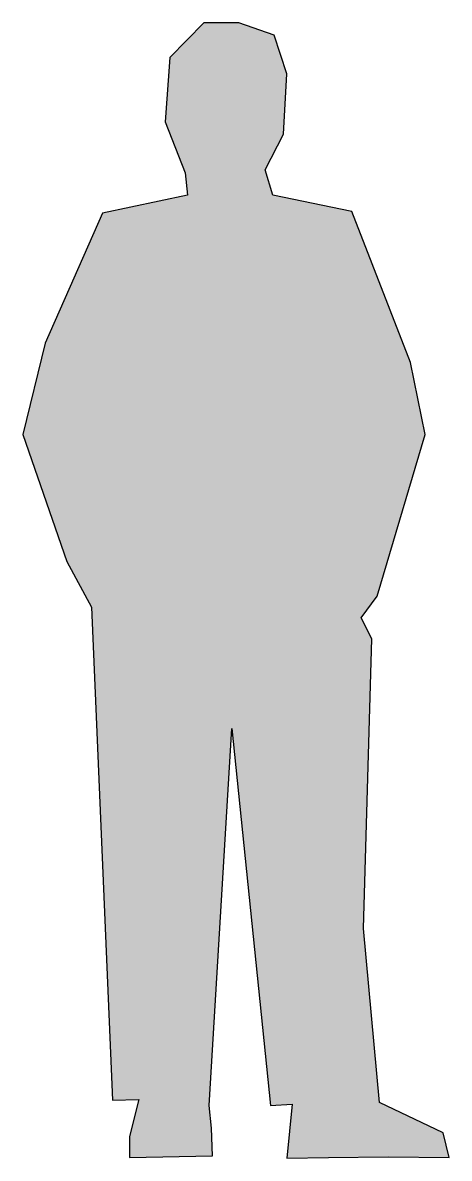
# Model space of a CAD drawing. Extents: x 4547 to 5207, y 25 to 1782.
import ezdxf

# ---------------------------------------------------------------- set-up
doc = ezdxf.new("R2010")
doc.units = 0
doc.layers.get('0').update_dxf_attribs({"linetype": 'CONTINUOUS'})

# ---------------------------------------------------------------- blocks, each defined once
blk = doc.blocks.new('*U0')
at = {"linetype": 'CONTINUOUS'}
for points in [[(4881.1, 1782.2), (4774.5, 1728.3), (4936.2, 1763.1)], [(4827.2, 1782.2), (4774.5, 1728.3), (4881.1, 1782.2)], [(4936.2, 1763.1), (4774.5, 1728.3), (4955.4, 1703.2)], [(4774.5, 1728.3), (4767.3, 1628.9), (4955.4, 1703.2)], [(4955.4, 1703.2), (4767.3, 1628.9), (4950.6, 1609.8)], [(4767.3, 1628.9), (4798.5, 1549.9), (4950.6, 1609.8)], [(4950.6, 1609.8), (4798.5, 1549.9), (4921.8, 1554.7)], [(4921.8, 1554.7), (4798.5, 1549.9), (4933.8, 1515.2)], [(4798.5, 1549.9), (4802.1, 1515.2), (4933.8, 1515.2)], [(4933.8, 1515.2), (4670.3, 1487.6), (5056, 1490)], [(4802.1, 1515.2), (4670.3, 1487.6), (4933.8, 1515.2)], [(4670.3, 1487.6), (4581.7, 1286.5), (5147, 1256.5)], [(5056, 1490), (4670.3, 1487.6), (5147, 1256.5)], [(4581.7, 1286.5), (4547, 1145.1), (5147, 1256.5)], [(5147, 1256.5), (4547, 1145.1), (5169.7, 1145.1)], [(4547, 1145.1), (4615.3, 948.7), (5169.7, 1145.1)], [(5169.7, 1145.1), (4615.3, 948.7), (5095.5, 894.9)], [(4615.3, 948.7), (4653.6, 878.1), (5095.5, 894.9)], [(5095.5, 894.9), (4653.6, 878.1), (5070.3, 861.3)], [(4653.6, 878.1), (4870.3, 690.1), (5070.3, 861.3)], [(4653.6, 878.1), (4726.6, 116.5), (4870.3, 690.1)], [(4653.6, 878.1), (4685.9, 115.3), (4726.6, 116.5)], [(5070.3, 861.3), (4870.3, 690.1), (5087.1, 829)], [(5087.1, 829), (4870.3, 690.1), (5073.9, 381.1)], [(4870.3, 690.1), (4726.6, 116.5), (4835.6, 106.9)], [(4870.3, 690.1), (4930.2, 106.9), (5073.9, 381.1)], [(5073.9, 381.1), (4930.2, 106.9), (4963.7, 109.3)], [(5073.9, 381.1), (4963.7, 109.3), (5099.1, 111.7)], [(4726.6, 116.5), (4712.3, 59), (4835.6, 106.9)], [(4835.6, 106.9), (4712.3, 59), (4839.2, 72.1)], [(4963.7, 109.3), (4955.4, 25.4), (5020, 26.6)], [(5099.1, 111.7), (4963.7, 109.3), (5197.3, 65)], [(4963.7, 109.3), (5112.2, 27.8), (5197.3, 65)], [(4963.7, 109.3), (5020, 26.6), (5112.2, 27.8)], [(4839.2, 72.1), (4712.3, 59), (4840.4, 29)], [(4712.3, 59), (4712.3, 26.6), (4840.4, 29)], [(5197.3, 65), (5112.2, 27.8), (5206.8, 26.6)]]:
    blk.add_solid(points, dxfattribs=at)

msp = doc.modelspace()

# ---------------------------------------------------------------- linework, layer by layer
at = {"color": 0}
for points in [[(4774.5, 1728.3), (4767.3, 1628.9), (4798.5, 1549.9), (4802.1, 1515.2), (4670.3, 1487.6), (4581.7, 1286.5), (4547, 1145.1), (4615.3, 948.7), (4653.6, 878.1), (4685.9, 115.3), (4726.6, 116.5), (4712.3, 59), (4712.3, 26.6), (4840.4, 29), (4839.2, 72.1), (4835.6, 106.9), (4870.3, 690.1), (4930.2, 106.9), (4963.7, 109.3), (4955.4, 25.4), (5020, 26.6), (5112.2, 27.8), (5206.8, 26.6), (5197.3, 65), (5099.1, 111.7), (5073.9, 381.1), (5087.1, 829), (5070.3, 861.3), (5095.5, 894.9), (5169.7, 1145.1), (5147, 1256.5), (5056, 1490), (4933.8, 1515.2), (4921.8, 1554.7), (4950.6, 1609.8), (4955.4, 1703.2), (4936.2, 1763.1), (4881.1, 1782.2), (4827.2, 1782.2), (4774.5, 1728.3)], [(4774.5, 1728.3), (4767.3, 1628.9), (4798.5, 1549.9), (4802.1, 1515.2), (4670.3, 1487.6), (4581.7, 1286.5), (4547, 1145.1), (4615.3, 948.7), (4653.6, 878.1), (4685.9, 115.3), (4726.6, 116.5), (4712.3, 59), (4712.3, 26.6), (4840.4, 29), (4839.2, 72.1), (4835.6, 106.9), (4870.3, 690.1), (4930.2, 106.9), (4963.7, 109.3), (4955.4, 25.4), (5020, 26.6), (5112.2, 27.8), (5206.8, 26.6), (5197.3, 65), (5099.1, 111.7), (5073.9, 381.1), (5087.1, 829), (5070.3, 861.3), (5095.5, 894.9), (5169.7, 1145.1), (5147, 1256.5), (5056, 1490), (4933.8, 1515.2), (4921.8, 1554.7), (4950.6, 1609.8), (4955.4, 1703.2), (4936.2, 1763.1), (4881.1, 1782.2), (4827.2, 1782.2), (4774.5, 1728.3), (4774.5, 1728.3)]]:
    msp.add_lwpolyline(points, dxfattribs=at)

# ---------------------------------------------------------------- block references
at = {"color": 0, "linetype": 'CONTINUOUS'}
msp.add_blockref('*U0', (0, 0), dxfattribs=at)

doc.saveas('drawing.dxf')
